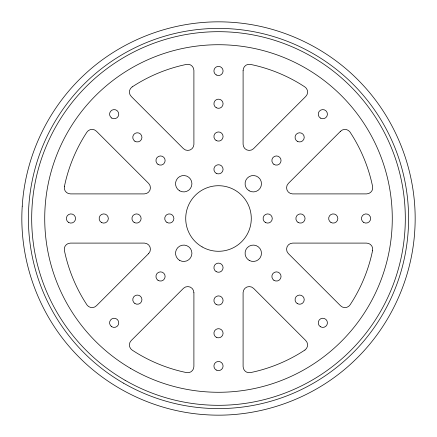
<?xml version="1.0" encoding="UTF-8"?>
<svg xmlns="http://www.w3.org/2000/svg" width="437" height="437" viewBox="0 0 437 437"><rect width="100%" height="100%" fill="white"/><g stroke="black" fill="none" stroke-linecap="round" stroke-linejoin="round"><path stroke-width="0.66" d="M193.908 292.752L193.897 366.414A6.167 6.167 0 0 1 186.632 372.635L181.825 371.559A157.533 157.533 0 0 1 136.448 352.823L132.28 350.19A6.156 6.156 0 0 1 131.193 340.598L183.54 288.24A6.151 6.151 0 0 1 193.908 292.752M243.103 70.586L243.092 144.248A6.151 6.151 0 0 0 253.46 148.76L305.807 96.402A6.156 6.156 0 0 0 304.72 86.81L300.552 84.177A157.533 157.533 0 0 0 255.175 65.441L250.368 64.365A6.167 6.167 0 0 0 243.103 70.586M22.238 206.155C18.72 259.676 38.319 314.116 75.148 353.118C108.966 389.258 156.752 411.741 206.155 414.762C259.676 418.28 314.116 398.681 353.118 361.852C389.258 328.034 411.741 280.248 414.762 230.845C418.28 177.324 398.681 122.884 361.852 83.882C328.034 47.742 280.248 25.259 230.845 22.238C177.324 18.72 122.884 38.319 83.882 75.148C47.742 108.966 25.259 156.752 22.238 206.155M64.408 186.419L64.365 186.632A6.167 6.167 0 0 0 70.586 193.897L144.248 193.908A6.151 6.151 0 0 0 148.76 183.54L96.402 131.193A6.156 6.156 0 0 0 86.81 132.28L84.177 136.448A157.533 157.533 0 0 0 65.441 181.825L64.408 186.419M372.635 250.368L371.559 255.175A157.533 157.533 0 0 1 352.823 300.552L350.19 304.72A6.156 6.156 0 0 1 340.598 305.807L288.24 253.46A6.151 6.151 0 0 1 292.752 243.092L366.414 243.103A6.167 6.167 0 0 1 372.635 250.368M148.607 253.613L96.511 305.692A6.167 6.167 0 0 1 86.979 304.955L84.336 300.793A157.533 157.533 0 0 1 65.501 255.459L64.414 250.652A6.156 6.156 0 0 1 70.428 243.103L144.467 243.092A6.151 6.151 0 0 1 148.607 253.613M340.489 131.308L288.393 183.387A6.151 6.151 0 0 0 292.533 193.908L366.572 193.897A6.156 6.156 0 0 0 372.586 186.348L371.499 181.541A157.533 157.533 0 0 0 352.664 136.207L350.021 132.045A6.167 6.167 0 0 0 340.489 131.308M132.225 86.859L132.045 86.979A6.167 6.167 0 0 0 131.308 96.511L183.387 148.607A6.151 6.151 0 0 0 193.908 144.467L193.897 70.428A6.156 6.156 0 0 0 186.348 64.414L181.541 65.501A157.533 157.533 0 0 0 136.207 84.336L132.225 86.859M304.955 350.021L300.793 352.664A157.533 157.533 0 0 1 255.459 371.499L250.652 372.586A6.156 6.156 0 0 1 243.103 366.572L243.092 292.533A6.151 6.151 0 0 1 253.613 288.393L305.692 340.489A6.167 6.167 0 0 1 304.955 350.021M125.091 380.283A186.812 186.812 0 0 0 405.312 218.5A186.812 186.812 0 0 0 125.091 56.717A186.812 186.812 0 0 0 125.091 380.283M123.453 383.123A190.095 190.095 0 0 0 408.595 218.5A190.095 190.095 0 0 0 123.453 53.877A190.095 190.095 0 0 0 123.453 383.123M130.729 368.484A173.779 173.779 0 0 0 392.273 219.521A173.779 173.779 0 0 0 132.493 67.5A173.779 173.779 0 0 0 130.729 368.484M202.107 246.894A32.786 32.786 0 0 0 251.286 218.5A32.786 32.786 0 0 0 202.107 190.106A32.786 32.786 0 0 0 202.107 246.894M179.618 190.816A8.199 8.199 0 0 0 191.919 183.731A8.199 8.199 0 0 0 179.629 176.619A8.199 8.199 0 0 0 179.618 190.816M111.752 326.734A4.589 4.589 0 0 0 118.755 322.976A4.589 4.589 0 0 0 111.998 318.786A4.589 4.589 0 0 0 111.752 326.734M134.935 303.546A4.589 4.589 0 0 0 141.943 299.793A4.589 4.589 0 0 0 135.186 295.603A4.589 4.589 0 0 0 134.935 303.546M158.003 280.292A4.589 4.589 0 0 0 165.12 276.741A4.589 4.589 0 0 0 158.489 272.355A4.589 4.589 0 0 0 158.003 280.292M179.618 260.37A8.199 8.199 0 0 0 191.919 253.285A8.199 8.199 0 0 0 179.629 246.173A8.199 8.199 0 0 0 179.618 260.37M216.086 304.376A4.589 4.589 0 0 0 223.088 300.607A4.589 4.589 0 0 0 216.326 296.428A4.589 4.589 0 0 0 216.086 304.376M216.206 337.233A4.589 4.589 0 0 0 223.088 333.256A4.589 4.589 0 0 0 216.206 329.285A4.589 4.589 0 0 0 216.206 337.233M216.206 370.024A4.589 4.589 0 0 0 223.088 366.048A4.589 4.589 0 0 0 216.206 362.071A4.589 4.589 0 0 0 216.206 370.024M320.414 326.734A4.589 4.589 0 0 0 327.417 322.976A4.589 4.589 0 0 0 320.66 318.786A4.589 4.589 0 0 0 320.414 326.734M297.226 303.546A4.589 4.589 0 0 0 304.234 299.793A4.589 4.589 0 0 0 297.477 295.603A4.589 4.589 0 0 0 297.226 303.546M273.928 280.292A4.589 4.589 0 0 0 281.046 276.741A4.589 4.589 0 0 0 274.414 272.355A4.589 4.589 0 0 0 273.928 280.292M249.172 260.37A8.199 8.199 0 0 0 261.473 253.285A8.199 8.199 0 0 0 249.183 246.173A8.199 8.199 0 0 0 249.172 260.37M298.056 222.406A4.589 4.589 0 0 0 305.059 218.637A4.589 4.589 0 0 0 298.296 214.458A4.589 4.589 0 0 0 298.056 222.406M330.962 222.477A4.589 4.589 0 0 0 337.85 218.5A4.589 4.589 0 0 0 330.962 214.523A4.589 4.589 0 0 0 330.962 222.477M363.753 222.477A4.589 4.589 0 0 0 370.636 218.5A4.589 4.589 0 0 0 363.753 214.523A4.589 4.589 0 0 0 363.753 222.477M249.172 190.816A8.199 8.199 0 0 0 261.473 183.731A8.199 8.199 0 0 0 249.183 176.619A8.199 8.199 0 0 0 249.172 190.816M134.115 222.406A4.589 4.589 0 0 0 141.118 218.637A4.589 4.589 0 0 0 134.356 214.458A4.589 4.589 0 0 0 134.115 222.406M101.444 222.477A4.589 4.589 0 0 0 108.332 218.5A4.589 4.589 0 0 0 101.444 214.523A4.589 4.589 0 0 0 101.444 222.477M68.658 222.477A4.589 4.589 0 0 0 75.546 218.5A4.589 4.589 0 0 0 68.658 214.523A4.589 4.589 0 0 0 68.658 222.477M158.003 164.367A4.589 4.589 0 0 0 165.12 160.821A4.589 4.589 0 0 0 158.489 156.43A4.589 4.589 0 0 0 158.003 164.367M134.935 141.255A4.589 4.589 0 0 0 141.943 137.497A4.589 4.589 0 0 0 135.186 133.307A4.589 4.589 0 0 0 134.935 141.255M111.752 118.072A4.589 4.589 0 0 0 118.755 114.314A4.589 4.589 0 0 0 111.998 110.124A4.589 4.589 0 0 0 111.752 118.072M216.206 74.929A4.589 4.589 0 0 0 223.088 70.952A4.589 4.589 0 0 0 216.206 66.976A4.589 4.589 0 0 0 216.206 74.929M216.206 107.715A4.589 4.589 0 0 0 223.088 103.744A4.589 4.589 0 0 0 216.206 99.767A4.589 4.589 0 0 0 216.206 107.715M216.086 140.435A4.589 4.589 0 0 0 223.088 136.666A4.589 4.589 0 0 0 216.326 132.487A4.589 4.589 0 0 0 216.086 140.435M273.928 164.367A4.589 4.589 0 0 0 281.046 160.821A4.589 4.589 0 0 0 274.414 156.43A4.589 4.589 0 0 0 273.928 164.367M297.226 141.255A4.589 4.589 0 0 0 304.234 137.497A4.589 4.589 0 0 0 297.477 133.307A4.589 4.589 0 0 0 297.226 141.255M320.414 118.072A4.589 4.589 0 0 0 327.417 114.314A4.589 4.589 0 0 0 320.66 110.124A4.589 4.589 0 0 0 320.414 118.072M265.335 222.444A4.589 4.589 0 0 0 272.273 218.56A4.589 4.589 0 0 0 265.439 214.496A4.589 4.589 0 0 0 265.335 222.444M216.157 173.265A4.589 4.589 0 0 0 223.088 169.376A4.589 4.589 0 0 0 216.255 165.312A4.589 4.589 0 0 0 216.157 173.265M166.972 222.444A4.589 4.589 0 0 0 173.91 218.56A4.589 4.589 0 0 0 167.071 214.496A4.589 4.589 0 0 0 166.972 222.444M216.157 271.628A4.589 4.589 0 0 0 223.088 267.739A4.589 4.589 0 0 0 216.255 263.68A4.589 4.589 0 0 0 216.157 271.628"/></g></svg>
